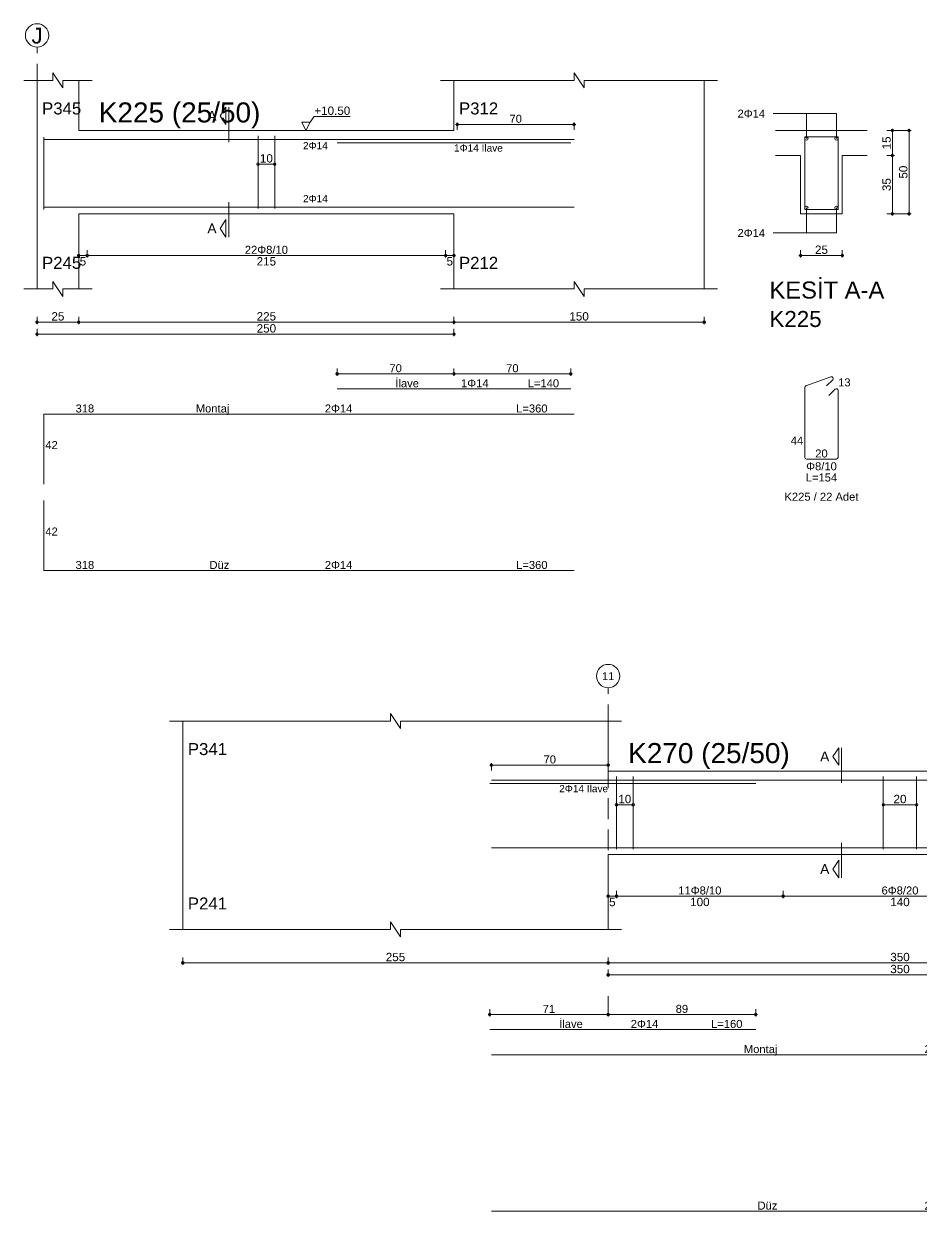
# Model space of a CAD drawing. Header units: millimetres. Extents: x 2232 to 85269, y -3593 to 5869.
# Drawn here: x 49195 to 50003, y -1458 to -390 of the extents above; entities that cross this region are included whole.
import ezdxf

# ---------------------------------------------------------------- set-up
doc = ezdxf.new("R2010")
doc.units = ezdxf.units.MM
doc.linetypes.add('DASHDOT2', pattern=[12.7, 6.35, -3.175, 0, -3.175])
doc.linetypes.add('DASHED4', pattern=[18.75, 12.5, -6.25])
doc.layers.add('aks', color=251, linetype='DASHDOT2', lineweight=35)
for name, color, linetype in [('Donatı Topl. Uzun. Yazısı', 7, 'Continuous'), ('Donatı Uz. Yazısı', 7, 'Continuous'), ('Donatı Yazısı', 7, 'Continuous'), ('Donatı Çizgisi', 7, 'Continuous'), ('Kiriş', 7, 'Continuous'), ('Standart', 7, 'Continuous'), ('Ölçülendirme', 7, 'Continuous')]:
    doc.layers.add(name, color=color, linetype=linetype)
doc.styles.add('arial_1_18', font='arial.ttf', dxfattribs={"height": 0.2})

# ---------------------------------------------------------------- blocks, each defined once
blk = doc.blocks.new('IDE792Entity7471')
at = {"layer": 'aks', "color": 30, "linetype": 'DASHED4', "lineweight": 5}
blk.add_lwpolyline([(11420.72, 2016.8), (11420.72, 2151.8)], dxfattribs=at)
at = {"layer": 'aks', "color": 1, "linetype": 'Continuous', "lineweight": 5}
blk.add_circle((11420.72, 2158.8), 7, dxfattribs=at)
at = {"layer": 'Donatı Çizgisi', "color": 5, "linetype": 'Continuous', "lineweight": 5}
for points in [[(11424.72, 2054.4), (11424.72, 2097.8)], [(11424.72, 2096.4), (11742.72, 2096.4)], [(11553.22, 2055), (11553.22, 2098.6)], [(11563.22, 2055), (11563.22, 2098.6)], [(11600.72, 2094.4), (11740.72, 2094.4)], [(11881.06, 2054.3), (11881.06, 2097.9)], [(11881.06, 2097.9), (11901.06, 2097.9)], [(11901.06, 2054.3), (11901.06, 2097.9)], [(11424.72, 2055.8), (11742.72, 2055.8)], [(11881.06, 2054.3), (11901.06, 2054.3)], [(11881.73, 1948.54), (11896.74, 1954.01)], [(11894.16, 1948.69), (11897.81, 1952.33)], [(11600.72, 1946.8), (11740.72, 1946.8)], [(11881.06, 1905.72), (11881.06, 1947.59)], [(11895.54, 1942.78), (11899.32, 1946.56)], [(11901.06, 1905.72), (11901.06, 1945.84)], [(11424.72, 1889.7), (11424.72, 1931.7)], [(11424.72, 1931.7), (11742.72, 1931.7)], [(11882.08, 1904.7), (11900.04, 1904.7)], [(11424.72, 1837.85), (11424.72, 1879.85)], [(11424.72, 1837.85), (11742.72, 1837.85)]]:
    blk.add_lwpolyline(points, dxfattribs=at)
for centre in [(11882.06, 2096.9), (11900.06, 2096.9), (11882.06, 2055.3), (11900.06, 2055.3)]:
    blk.add_circle(centre, 1, dxfattribs=at)
for centre, start, end in [((11897.08, 1953.05), 315, 110), ((11882.08, 1947.59), 110, 180), ((11900.04, 1945.84), 0, 135), ((11882.08, 1905.72), 180, 270), ((11900.04, 1905.72), 270, 0)]:
    blk.add_arc(centre, 1.02, start, end, dxfattribs=at)
at = {"layer": 'Kiriş', "color": 1, "linetype": 'Continuous', "lineweight": 5}
for points in [[(11412.72, 2131.8), (11430.22, 2131.8)], [(11420.72, 2006.8), (11420.72, 2131.8)], [(11430.22, 2131.8), (11430.22, 2136.3)], [(11436.22, 2127.3), (11430.22, 2136.3)], [(11436.22, 2127.3), (11436.22, 2131.8)], [(11436.22, 2131.8), (11453.73, 2131.8)], [(11445.73, 2101.8), (11445.73, 2131.8)], [(11662.72, 2131.8), (11742.72, 2131.8)], [(11670.72, 2101.8), (11670.72, 2131.8)], [(11742.72, 2131.8), (11742.72, 2136.3)], [(11748.72, 2127.3), (11742.72, 2136.3)], [(11748.72, 2131.8), (11828.73, 2131.8)], [(11748.72, 2127.3), (11748.72, 2131.8)], [(11820.73, 2006.8), (11820.73, 2131.8)], [(11445.73, 2101.8), (11670.72, 2101.8)], [(11863.56, 2101.8), (11918.56, 2101.8)], [(11863.56, 2086.8), (11878.56, 2086.8)], [(11878.56, 2051.8), (11878.56, 2086.8)], [(11903.56, 2086.8), (11918.56, 2086.8)], [(11903.56, 2051.8), (11903.56, 2086.8)], [(11445.73, 2051.8), (11670.72, 2051.8)], [(11445.73, 2006.8), (11445.73, 2051.8)], [(11670.72, 2006.8), (11670.72, 2051.8)], [(11878.56, 2051.8), (11903.56, 2051.8)], [(11436.22, 2002.3), (11430.22, 2011.3)], [(11430.22, 2006.8), (11430.22, 2011.3)], [(11748.72, 2002.3), (11742.72, 2011.3)], [(11742.72, 2006.8), (11742.72, 2011.3)], [(11412.72, 2006.8), (11430.22, 2006.8)], [(11436.22, 2006.8), (11453.73, 2006.8)], [(11436.22, 2002.3), (11436.22, 2006.8)], [(11662.72, 2006.8), (11742.72, 2006.8)], [(11748.72, 2006.8), (11828.73, 2006.8)], [(11748.72, 2002.3), (11748.72, 2006.8)]]:
    blk.add_lwpolyline(points, dxfattribs=at)
at = {"layer": 'Ölçülendirme', "color": 1, "linetype": 'Continuous', "lineweight": 5}
for points in [[(11530.47, 2110.55), (11533.97, 2115.8)], [(11533.97, 2105.3), (11533.97, 2115.8)], [(11535.72, 2094.8), (11535.72, 2115.8)], [(11533.97, 2105.3), (11530.47, 2110.55)], [(11584.47, 2106.8), (11586.97, 2110.13)], [(11586.97, 2110.13), (11608.53, 2110.13)], [(11862.06, 2111.9), (11900.06, 2111.9)], [(11882.06, 2096.9), (11882.06, 2111.9)], [(11900.06, 2096.9), (11900.06, 2111.9)], [(11581.97, 2101.8), (11579.47, 2106.8)], [(11579.47, 2106.8), (11584.47, 2106.8)], [(11584.47, 2106.8), (11581.97, 2101.8)], [(11581.97, 2101.8), (11581.97, 2101.8)], [(11671.72, 2105.4), (11743.72, 2105.4)], [(11672.72, 2102.15), (11672.72, 2106.65)], [(11742.72, 2102.15), (11742.72, 2106.65)], [(11930.31, 2101.8), (11944.81, 2101.8)], [(11933.56, 2050.8), (11933.56, 2102.8)], [(11943.56, 2050.8), (11943.56, 2102.8)], [(11930.31, 2086.8), (11934.81, 2086.8)], [(11553.22, 2081.6), (11563.22, 2081.6)], [(11535.72, 2037.8), (11535.72, 2058.8)], [(11882.06, 2040.3), (11882.06, 2055.3)], [(11900.06, 2040.3), (11900.06, 2055.3)], [(11930.31, 2051.8), (11944.81, 2051.8)], [(11530.47, 2043.05), (11533.97, 2048.3)], [(11533.97, 2037.8), (11533.97, 2048.3)], [(11533.97, 2037.8), (11530.47, 2043.05)], [(11862.06, 2040.3), (11900.06, 2040.3)], [(11445.72, 2025.55), (11445.72, 2030.05)], [(11450.72, 2025.55), (11450.72, 2030.05)], [(11665.72, 2025.55), (11665.72, 2030.05)], [(11670.72, 2025.55), (11670.72, 2030.05)], [(11878.56, 2025.55), (11878.56, 2030.05)], [(11903.56, 2025.55), (11903.56, 2030.05)], [(11444.72, 2026.8), (11671.72, 2026.8)], [(11877.56, 2026.8), (11904.56, 2026.8)], [(11420.72, 1985.55), (11420.72, 1990.05)], [(11445.72, 1985.55), (11445.72, 1990.05)], [(11670.72, 1985.55), (11670.72, 1990.05)], [(11820.72, 1985.55), (11820.72, 1990.05)], [(11419.72, 1986.8), (11821.72, 1986.8)], [(11420.72, 1978.35), (11420.72, 1982.85)], [(11670.72, 1978.35), (11670.72, 1982.85)], [(11419.72, 1979.6), (11671.72, 1979.6)], [(11600.72, 1954.55), (11600.72, 1959.05)], [(11670.72, 1954.55), (11670.72, 1959.05)], [(11670.72, 1954.55), (11670.72, 1959.05)], [(11740.72, 1954.55), (11740.72, 1959.05)], [(11599.72, 1955.8), (11671.72, 1955.8)], [(11669.72, 1955.8), (11741.72, 1955.8)]]:
    blk.add_lwpolyline(points, dxfattribs=at)
for centre in [(11672.72, 2105.4), (11742.72, 2105.4), (11933.56, 2101.8), (11943.56, 2101.8), (11933.56, 2086.8), (11553.22, 2081.6), (11563.22, 2081.6), (11933.56, 2051.8), (11943.56, 2051.8), (11445.72, 2026.8), (11450.72, 2026.8), (11450.72, 2026.8), (11665.72, 2026.8), (11665.72, 2026.8), (11670.72, 2026.8), (11878.56, 2026.8), (11903.56, 2026.8), (11420.72, 1986.8), (11445.72, 1986.8), (11445.72, 1986.8), (11670.72, 1986.8), (11670.72, 1986.8), (11820.72, 1986.8), (11420.72, 1979.6), (11670.72, 1979.6), (11600.72, 1955.8), (11670.72, 1955.8), (11670.72, 1955.8), (11740.72, 1955.8)]:
    blk.add_circle(centre, 0.75, dxfattribs=at)
at = {"layer": 'aks', "color": 1, "linetype": 'Continuous', "lineweight": 5, "style": 'arial_1_18'}
blk.add_text('J', height=9.45, dxfattribs=at).set_placement((11417.42, 2153.92))
at = {"layer": 'Donatı Topl. Uzun. Yazısı', "color": 1, "linetype": 'Continuous', "lineweight": 5, "style": 'arial_1_18'}
for s, p in [('L=140', (11714.89, 1947.76)), ('L=360', (11707.99, 1932.66)), ('L=154', (11881.64, 1891.26)), ('L=360', (11707.99, 1838.81))]:
    blk.add_text(s, height=4.8, dxfattribs=at).set_placement(p)
at = {"layer": 'Donatı Uz. Yazısı', "color": 1, "linetype": 'Continuous', "lineweight": 5, "style": 'arial_1_18'}
for s, p in [('13', (11901.06, 1948.3)), ('318', (11443.8, 1932.66)), ('44', (11872.64, 1913.42)), ('42', (11425.68, 1910.7)), ('20', (11887.33, 1905.66)), ('42', (11425.68, 1858.85)), ('318', (11443.8, 1838.81))]:
    blk.add_text(s, height=4.8, dxfattribs=at).set_placement(p)
at = {"layer": 'Donatı Yazısı', "color": 5, "linetype": 'Continuous', "lineweight": 5, "style": 'arial_1_18'}
for s, height, p in [('2Φ14', 4.8, (11840.73, 2109.5)), ('1Φ14 İlave', 4.32, (11670.72, 2089.12)), ('2Φ14', 4.8, (11840.73, 2037.9)), ('1Φ14', 4.8, (11674.92, 1947.76)), ('2Φ14', 4.8, (11593.26, 1932.66)), ('Φ8/10', 4.8, (11881.86, 1897.98)), ('K225 / 22 Adet', 4.8, (11868.88, 1879.74)), ('2Φ14', 4.8, (11593.26, 1838.81))]:
    blk.add_text(s, height=height, dxfattribs=at).set_placement(p)
for p in [(11580.18, 2090.52), (11580.18, 2058.76)]:
    blk.add_text('2Φ14', height=4.32, rotation=360, dxfattribs=at).set_placement(p)
at = {"layer": 'Donatı Yazısı', "color": 1, "linetype": 'Continuous', "lineweight": 5, "style": 'arial_1_18'}
for s, p in [('İlave', (11635.56, 1947.76)), ('Montaj', (11515.9, 1932.66)), ('Düz', (11524.1, 1838.81))]:
    blk.add_text(s, height=4.8, dxfattribs=at).set_placement(p)
at = {"layer": 'Kiriş', "color": 1, "linetype": 'Continuous', "lineweight": 5, "style": 'arial_1_18'}
for s, height, p in [('P345', 7.2, (11423.72, 2111.4)), ('K225 (25/50)', 12, (11457.72, 2106.6)), ('P312', 7.2, (11673.72, 2111.4)), ('P245', 7.2, (11423.72, 2018.8)), ('P212', 7.2, (11673.72, 2018.8)), ('KESİT A-A', 10.2, (11859.86, 2001)), ('K225', 9.6, (11859.86, 1983.92))]:
    blk.add_text(s, height=height, dxfattribs=at).set_placement(p)
at = {"layer": 'Ölçülendirme', "color": 1, "linetype": 'Continuous', "lineweight": 5, "style": 'arial_1_18'}
for s, height, p in [('+10.50', 5, (11586.97, 2111.13)), ('A', 5.95, (11522.83, 2107.57)), ('70', 4.8, (11704, 2106.4)), ('A', 5.95, (11522.83, 2040.07)), ('25', 5, (11887.17, 2027.76)), ('5', 5, (11446.28, 2020.8)), ('215', 5, (11552.4, 2020.8)), ('5', 5, (11666.28, 2020.8)), ('25', 5, (11429.34, 1987.8)), ('225', 5, (11552.4, 1987.8)), ('150', 5, (11739.9, 1987.8)), ('250', 5, (11552.4, 1980.6))]:
    blk.add_text(s, height=height, dxfattribs=at).set_placement(p)
for s, rotation, p in [('15', 90, (11932.6, 2090.42)), ('10', 360, (11554.34, 2082.56)), ('50', 90, (11942.6, 2072.92)), ('35', 90, (11932.6, 2065.42))]:
    blk.add_text(s, height=5, rotation=rotation, dxfattribs=at).set_placement(p)
at = {"layer": 'Ölçülendirme', "color": 5, "linetype": 'Continuous', "lineweight": 5, "style": 'arial_1_18'}
for s, p in [('22Φ8/10', (11545.3, 2027.8)), ('70', (11632, 1956.8)), ('70', (11702, 1956.8))]:
    blk.add_text(s, height=4.8, dxfattribs=at).set_placement(p)
blk = doc.blocks.new('IDE792Entity7503')
at = {"layer": 'aks', "color": 30, "linetype": 'DASHED4', "lineweight": 5}
for points in [[(12553.94, 1648.65), (12553.94, 1783.65)], [(12903.94, 1648.65), (12903.94, 1783.65)], [(12553.94, 1587.65), (12553.94, 1598.65)]]:
    blk.add_lwpolyline(points, dxfattribs=at)
at = {"layer": 'aks', "color": 1, "linetype": 'Continuous', "lineweight": 5}
for centre in [(12553.94, 1790.65), (12903.94, 1790.65)]:
    blk.add_circle(centre, 7, dxfattribs=at)
at = {"layer": 'Donatı Çizgisi', "color": 5, "linetype": 'Continuous', "lineweight": 5}
for points in [[(12482.94, 1726.25), (12642.44, 1726.25)], [(12483.94, 1728.25), (12973.94, 1728.25)], [(12558.94, 1686.85), (12558.94, 1730.45)], [(12568.94, 1686.85), (12568.94, 1730.45)], [(12718.94, 1686.85), (12718.94, 1730.45)], [(12738.94, 1686.85), (12738.94, 1730.45)], [(12888.94, 1686.85), (12888.94, 1730.45)], [(12898.94, 1686.85), (12898.94, 1730.45)], [(13114.28, 1686.15), (13114.28, 1729.75)], [(13114.28, 1729.75), (13134.28, 1729.75)], [(13134.28, 1686.15), (13134.28, 1729.75)], [(12483.94, 1687.65), (12973.94, 1687.65)], [(13114.28, 1686.15), (13134.28, 1686.15)], [(13114.95, 1580.39), (13129.95, 1585.86)], [(13127.38, 1580.53), (13131.02, 1584.18)], [(12482.94, 1578.65), (12642.44, 1578.65)], [(13114.28, 1537.57), (13114.28, 1579.44)], [(13128.76, 1574.63), (13132.54, 1578.41)], [(13134.28, 1537.57), (13134.28, 1577.69)], [(12483.94, 1563.55), (12973.94, 1563.55)], [(13115.3, 1536.55), (13133.26, 1536.55)], [(12483.94, 1469.7), (12973.94, 1469.7)]]:
    blk.add_lwpolyline(points, dxfattribs=at)
for centre in [(13115.28, 1728.75), (13133.28, 1728.75), (13115.28, 1687.15), (13133.28, 1687.15)]:
    blk.add_circle(centre, 1, dxfattribs=at)
for centre, start, end in [((13130.3, 1584.9), 315, 110), ((13115.3, 1579.44), 110, 180), ((13133.26, 1577.69), 0, 135), ((13115.3, 1537.57), 180, 270), ((13133.26, 1537.57), 270, 0)]:
    blk.add_arc(centre, 1.02, start, end, dxfattribs=at)
at = {"layer": 'Kiriş', "color": 1, "linetype": 'Continuous', "lineweight": 5}
for points in [[(12423.44, 1763.65), (12423.44, 1768.15)], [(12429.44, 1759.15), (12423.44, 1768.15)], [(12975.94, 1763.65), (12975.94, 1768.15)], [(12981.94, 1759.15), (12975.94, 1768.15)], [(12290.94, 1763.65), (12423.44, 1763.65)], [(12298.94, 1638.65), (12298.94, 1763.65)], [(12429.44, 1759.15), (12429.44, 1763.65)], [(12429.44, 1763.65), (12561.94, 1763.65)], [(12553.94, 1733.65), (12553.94, 1763.65)], [(12895.94, 1763.65), (12975.94, 1763.65)], [(12903.94, 1733.65), (12903.94, 1763.65)], [(12981.94, 1763.65), (13061.94, 1763.65)], [(12981.94, 1759.15), (12981.94, 1763.65)], [(13053.94, 1638.65), (13053.94, 1763.65)], [(12553.94, 1733.65), (12903.94, 1733.65)], [(13096.78, 1733.65), (13151.78, 1733.65)], [(13096.78, 1718.65), (13111.78, 1718.65)], [(13111.78, 1683.65), (13111.78, 1718.65)], [(13136.78, 1718.65), (13151.78, 1718.65)], [(13136.78, 1683.65), (13136.78, 1718.65)], [(12553.94, 1683.65), (12903.94, 1683.65)], [(12553.94, 1638.65), (12553.94, 1683.65)], [(12903.94, 1638.65), (12903.94, 1683.65)], [(13111.78, 1683.65), (13136.78, 1683.65)], [(12290.94, 1638.65), (12423.44, 1638.65)], [(12429.44, 1634.15), (12423.44, 1643.15)], [(12423.44, 1638.65), (12423.44, 1643.15)], [(12429.44, 1638.65), (12561.94, 1638.65)], [(12429.44, 1634.15), (12429.44, 1638.65)], [(12895.94, 1638.65), (12975.94, 1638.65)], [(12981.94, 1634.15), (12975.94, 1643.15)], [(12975.94, 1638.65), (12975.94, 1643.15)], [(12981.94, 1638.65), (13061.94, 1638.65)], [(12981.94, 1634.15), (12981.94, 1638.65)]]:
    blk.add_lwpolyline(points, dxfattribs=at)
at = {"layer": 'Ölçülendirme', "color": 1, "linetype": 'Continuous', "lineweight": 5}
for points in [[(12688.69, 1742.4), (12692.19, 1747.65)], [(12692.19, 1737.15), (12692.19, 1747.65)], [(12693.94, 1726.65), (12693.94, 1747.65)], [(12483.94, 1734), (12483.94, 1738.5)], [(12553.94, 1734), (12553.94, 1738.5)], [(12692.19, 1737.15), (12688.69, 1742.4)], [(12765.19, 1733.65), (12762.69, 1738.65)], [(12762.69, 1738.65), (12767.69, 1738.65)], [(12767.69, 1738.65), (12765.19, 1733.65)], [(12767.69, 1738.65), (12770.19, 1741.98)], [(12770.19, 1741.98), (12791.75, 1741.98)], [(12903.94, 1734), (12903.94, 1738.5)], [(12973.94, 1734), (12973.94, 1738.5)], [(13095.28, 1743.75), (13133.28, 1743.75)], [(13115.28, 1728.75), (13115.28, 1743.75)], [(13133.28, 1728.75), (13133.28, 1743.75)], [(12482.94, 1737.25), (12554.94, 1737.25)], [(12765.19, 1733.65), (12765.19, 1733.65)], [(12902.94, 1737.25), (12974.94, 1737.25)], [(13163.53, 1733.65), (13178.03, 1733.65)], [(13166.78, 1682.65), (13166.78, 1734.65)], [(13176.78, 1682.65), (13176.78, 1734.65)], [(13163.53, 1718.65), (13168.03, 1718.65)], [(12558.94, 1713.45), (12568.94, 1713.45)], [(12718.94, 1713.45), (12738.94, 1713.45)], [(12888.94, 1713.45), (12898.94, 1713.45)], [(12693.94, 1669.65), (12693.94, 1690.65)], [(13115.28, 1672.15), (13115.28, 1687.15)], [(13133.28, 1672.15), (13133.28, 1687.15)], [(13163.53, 1683.65), (13178.03, 1683.65)], [(12688.69, 1674.9), (12692.19, 1680.15)], [(12692.19, 1669.65), (12688.69, 1674.9)], [(12692.19, 1669.65), (12692.19, 1680.15)], [(13095.28, 1672.15), (13133.28, 1672.15)], [(12553.94, 1657.4), (12553.94, 1661.9)], [(12558.94, 1657.4), (12558.94, 1661.9)], [(12658.94, 1657.4), (12658.94, 1661.9)], [(12798.94, 1657.4), (12798.94, 1661.9)], [(12898.94, 1657.4), (12898.94, 1661.9)], [(12903.94, 1657.4), (12903.94, 1661.9)], [(13111.78, 1657.4), (13111.78, 1661.9)], [(13136.78, 1657.4), (13136.78, 1661.9)], [(12552.94, 1658.65), (12904.94, 1658.65)], [(13110.78, 1658.65), (13137.78, 1658.65)], [(12297.94, 1618.65), (13054.94, 1618.65)], [(12298.94, 1617.4), (12298.94, 1621.9)], [(12553.94, 1617.4), (12553.94, 1621.9)], [(12903.94, 1617.4), (12903.94, 1621.9)], [(13053.94, 1617.4), (13053.94, 1621.9)], [(12552.94, 1611.45), (12904.94, 1611.45)], [(12553.94, 1610.2), (12553.94, 1614.7)], [(12903.94, 1610.2), (12903.94, 1614.7)], [(12482.94, 1586.4), (12482.94, 1590.9)], [(12553.94, 1586.4), (12553.94, 1590.9)], [(12553.94, 1586.4), (12553.94, 1590.9)], [(12642.44, 1586.4), (12642.44, 1590.9)], [(12481.94, 1587.65), (12554.94, 1587.65)], [(12552.94, 1587.65), (12643.44, 1587.65)]]:
    blk.add_lwpolyline(points, dxfattribs=at)
for centre in [(12483.94, 1737.25), (12553.94, 1737.25), (12903.94, 1737.25), (12973.94, 1737.25), (13166.78, 1733.65), (13176.78, 1733.65), (13166.78, 1718.65), (12558.94, 1713.45), (12568.94, 1713.45), (12718.94, 1713.45), (12738.94, 1713.45), (12888.94, 1713.45), (12898.94, 1713.45), (13166.78, 1683.65), (13176.78, 1683.65), (12553.94, 1658.65), (12558.94, 1658.65), (12558.94, 1658.65), (12658.94, 1658.65), (12658.94, 1658.65), (12798.94, 1658.65), (12798.94, 1658.65), (12898.94, 1658.65), (12898.94, 1658.65), (12903.94, 1658.65), (13111.78, 1658.65), (13136.78, 1658.65), (12298.94, 1618.65), (12553.94, 1618.65), (12553.94, 1618.65), (12903.94, 1618.65), (12903.94, 1618.65), (13053.94, 1618.65), (12553.94, 1611.45), (12903.94, 1611.45), (12482.94, 1587.65), (12553.94, 1587.65), (12553.94, 1587.65), (12642.44, 1587.65)]:
    blk.add_circle(centre, 0.75, dxfattribs=at)
at = {"layer": 'aks', "color": 1, "linetype": 'Continuous', "lineweight": 5, "style": 'arial_1_18'}
for s, height, p in [('9', 9.45, (12900.27, 1785.77)), ('11', 4.725, (12550.27, 1788.21))]:
    blk.add_text(s, height=height, dxfattribs=at).set_placement(p)
at = {"layer": 'Donatı Topl. Uzun. Yazısı', "color": 1, "linetype": 'Continuous', "lineweight": 5, "style": 'arial_1_18'}
for s, p in [('L=160', (12615.64, 1579.61)), ('L=490', (12930.61, 1564.51)), ('L=154', (13114.86, 1523.11)), ('L=490', (12930.61, 1470.66))]:
    blk.add_text(s, height=4.8, dxfattribs=at).set_placement(p)
at = {"layer": 'Donatı Uz. Yazısı', "color": 1, "linetype": 'Continuous', "lineweight": 5, "style": 'arial_1_18'}
for s, p in [('13', (13134.28, 1580.15)), ('44', (13105.86, 1545.27)), ('20', (13120.55, 1537.51))]:
    blk.add_text(s, height=4.8, dxfattribs=at).set_placement(p)
at = {"layer": 'Donatı Yazısı', "color": 5, "linetype": 'Continuous', "lineweight": 5, "style": 'arial_1_18'}
for s, height, p in [('2Φ14', 4.8, (13073.94, 1741.35)), ('2Φ14 İlave', 4.32, (12524.63, 1720.97)), ('2Φ14', 4.8, (13073.94, 1669.75)), ('2Φ14', 4.8, (12567.48, 1579.61)), ('2Φ14', 4.8, (12743.64, 1564.51)), ('Φ8/20/10', 4.8, (13110.42, 1529.83)), ('K270 / 28 Adet', 4.8, (13102.09, 1511.59)), ('2Φ14', 4.8, (12743.64, 1470.66))]:
    blk.add_text(s, height=height, dxfattribs=at).set_placement(p)
for p in [(12755.9, 1722.37), (12755.9, 1690.61)]:
    blk.add_text('2Φ14', height=4.32, rotation=360, dxfattribs=at).set_placement(p)
at = {"layer": 'Donatı Yazısı', "color": 1, "linetype": 'Continuous', "lineweight": 5, "style": 'arial_1_18'}
for s, p in [('İlave', (12524.6, 1579.61)), ('Montaj', (12635.32, 1564.51)), ('Düz', (12643.52, 1470.66))]:
    blk.add_text(s, height=4.8, dxfattribs=at).set_placement(p)
at = {"layer": 'Kiriş', "color": 1, "linetype": 'Continuous', "lineweight": 5, "style": 'arial_1_18'}
for s, height, p in [('P341', 7.2, (12301.94, 1743.25)), ('K270 (25/50)', 12, (12565.94, 1738.45)), ('P342', 7.2, (12906.94, 1743.25)), ('P241', 7.2, (12301.94, 1650.65)), ('P242', 7.2, (12906.94, 1650.65)), ('KESİT A-A', 10.2, (13093.08, 1632.85)), ('K270', 9.6, (13093.08, 1615.77))]:
    blk.add_text(s, height=height, dxfattribs=at).set_placement(p)
at = {"layer": 'Ölçülendirme', "color": 1, "linetype": 'Continuous', "lineweight": 5, "style": 'arial_1_18'}
for s, height, p in [('A', 5.95, (12681.05, 1739.42)), ('+10.50', 5, (12770.19, 1742.98)), ('70', 4.8, (12515.21, 1738.25)), ('70', 4.8, (12935.21, 1738.25)), ('A', 5.95, (12681.05, 1671.92)), ('25', 5, (13120.39, 1659.61)), ('5', 5, (12554.5, 1652.65)), ('100', 5, (12603.12, 1652.65)), ('140', 5, (12723.12, 1652.65)), ('100', 5, (12843.12, 1652.65)), ('5', 5, (12899.5, 1652.65)), ('255', 5, (12420.62, 1619.65)), ('350', 5, (12723.12, 1619.65)), ('150', 5, (12973.12, 1619.65)), ('350', 5, (12723.12, 1612.45))]:
    blk.add_text(s, height=height, dxfattribs=at).set_placement(p)
for s, rotation, p in [('15', 90, (13165.82, 1722.27)), ('10', 360, (12560.06, 1714.41)), ('20', 360, (12725.06, 1714.41)), ('10', 360, (12890.06, 1714.41)), ('50', 90, (13175.82, 1704.77)), ('35', 90, (13165.82, 1697.27))]:
    blk.add_text(s, height=5, rotation=rotation, dxfattribs=at).set_placement(p)
at = {"layer": 'Ölçülendirme', "color": 5, "linetype": 'Continuous', "lineweight": 5, "style": 'arial_1_18'}
for s, p in [('11Φ8/10', (12596.02, 1659.65)), ('6Φ8/20', (12717.88, 1659.65)), ('11Φ8/10', (12836.02, 1659.65)), ('71', (12514.71, 1588.65)), ('89', (12594.46, 1588.65))]:
    blk.add_text(s, height=4.8, dxfattribs=at).set_placement(p)

msp = doc.modelspace()

# ---------------------------------------------------------------- block references
at = {"layer": 'Standart', "xscale": 1.5, "yscale": 1.5, "zscale": 1.5}
for name, p in [('IDE792Entity7471', (32076.3, -3638.5)), ('IDE792Entity7503', (30890.1, -3662.6))]:
    msp.add_blockref(name, p, dxfattribs=at)

doc.saveas('drawing.dxf')
